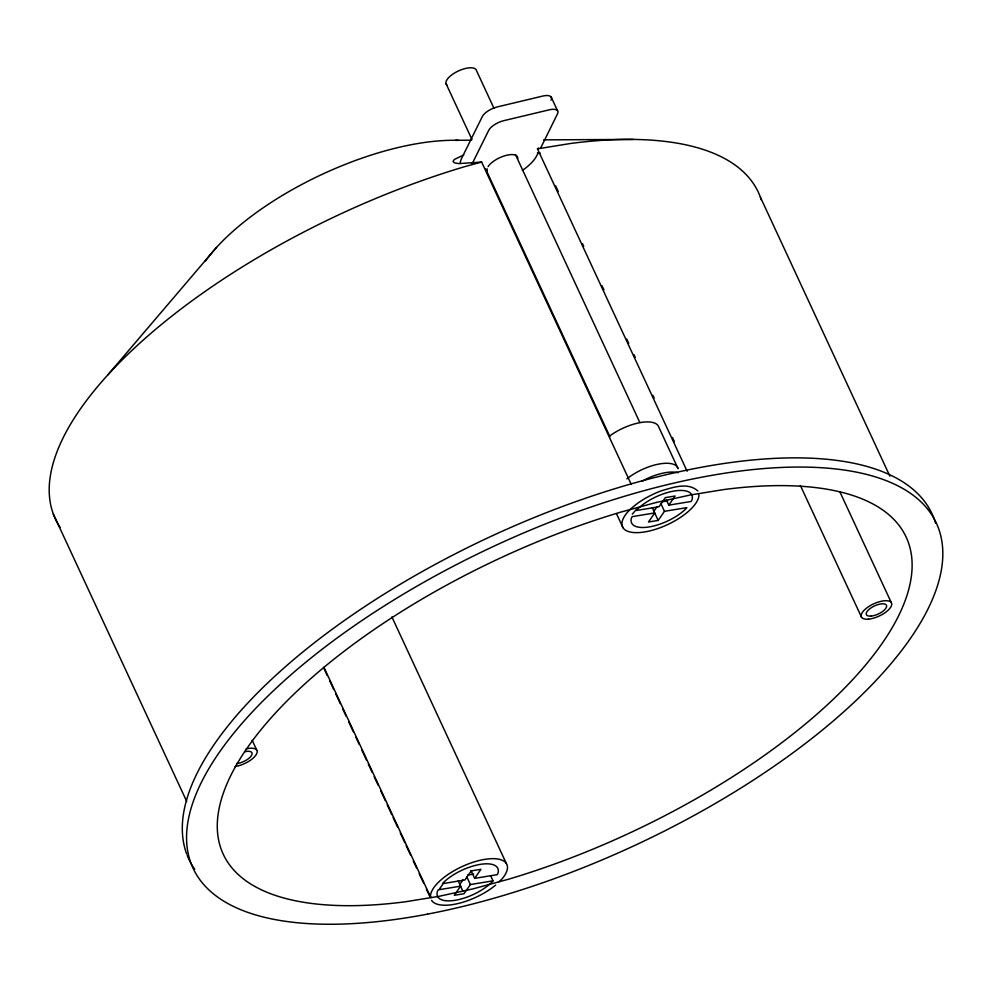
<?xml version="1.0" encoding="UTF-8"?>
<svg xmlns="http://www.w3.org/2000/svg" width="992" height="992" viewBox="0 0 992 992"><rect width="100%" height="100%" fill="white"/><g stroke="black" fill="none" stroke-linecap="round" stroke-linejoin="round"><path stroke-width="1.49" d="M540.838 147.684L557.467 113.894A13.256 5.344 -24.9 0 0 549.109 109.852L503.874 120.652A13.256 5.344 -24.9 0 0 488.746 130.299L472.056 163.965M439.518 888.968L442.717 884.294M474.66 878.366L480.909 869.29L471.225 870.889L464.913 879.978L442.531 883.674L443.846 882.161A33.22 13.404 -24.9 0 1 480.128 864.392A33.22 13.404 -24.9 0 1 497.959 873.245L497.252 874.646L474.66 878.366L471.002 870.492M653.902 511.227L657.064 506.676M658.167 520.416L664.479 511.326L686.861 507.631L685.546 509.144A33.22 13.404 -24.9 0 1 649.264 526.913A33.22 13.404 -24.9 0 1 631.433 518.06L632.14 516.658L654.732 512.938L648.483 522.015L658.167 520.416L652.29 507.681M668.769 505.151L675.106 496L665.359 497.612L659.01 506.751L636.393 510.483L637.881 508.772A33.22 13.404 -24.9 0 1 674.163 491.015A33.22 13.404 -24.9 0 1 691.994 499.856L691.151 501.456L668.769 505.151L666.326 499.894M462.942 879.929L459.767 884.504L462.818 891.064M458.192 880.908L460.623 886.154L454.286 895.305L464.033 893.693L470.382 884.554L492.999 880.822L490.569 875.564M107.818 374.914L216.504 247.442M632.288 514.166L636.393 509.367M492.999 880.822L491.511 882.533A33.22 13.404 -24.9 0 1 455.229 900.29A33.22 13.404 -24.9 0 1 437.398 891.448L438.241 889.849L460.623 886.154M499.063 881.789L501.952 878.986A41.738 16.839 -24.9 0 0 479.644 860.399A41.738 16.839 -24.9 0 0 430.454 896.049L430.875 897.648L323.913 667.219M687.146 471.262L537.478 148.837L538.644 148.044M463.735 154.963L454.324 159.476L452.984 161.448L454.522 162.862L458.825 163.618L481.628 162.056L631.296 484.48M481.628 162.056L464.492 166.718A387.587 156.401 -24.9 0 0 60.103 527.335M661.701 501.89L667.678 500.91M467.616 875.105L473.655 874.113M537.478 148.837L570.747 143.456A387.587 156.401 -24.9 0 1 761.36 200.012M455.588 140.294L471.039 140.219M543.653 139.86L633.268 139.426M537.428 152.979L540.218 153.314L538.172 153.09L536.784 155.632A38.762 15.636 -24.9 0 1 522.362 170.426M697.81 490.941C687.791 481.827 672.539 487.605 661.156 490.842C648.669 495.702 636.616 502.386 627.44 512.318A41.738 16.839 -24.9 0 0 649.748 530.906A41.738 16.839 -24.9 0 0 698.938 495.256L698.517 493.656M760.393 197.185L889.874 476.16M839.889 491.858L891.3 602.628M800.37 485.497L861.552 617.284M551.192 97.067L557.591 110.844M555.681 185.95L558.298 191.568M582.428 243.548L583.73 246.363M601.995 285.708L603.954 289.924M626.77 339.09L628.73 343.306M633.95 354.553L635.252 357.368M652.86 395.3L654.174 398.114M672.427 437.447L674.386 441.663M494.028 108.401L476.47 70.556A16.616 6.708 -24.9 0 0 457.634 71.325A16.616 6.708 -24.9 0 0 446.921 85.014M515.505 154.665L639.79 422.418M660.821 503.452L664.479 511.326M445.978 83.526L472.006 139.599M485.671 169.037L609.956 436.79M616.528 513.782L623.038 527.794M391.902 616.937L506.354 863.511M466.724 876.668L470.382 884.554M323.962 668.534L327.224 675.552M329.84 681.169L333.746 689.601M335.705 693.817L340.268 703.65M342.872 709.28L346.134 716.298M348.75 721.916L353.313 731.761M355.917 737.378L359.178 744.397M361.795 750.026L366.358 759.86M368.317 764.076L372.223 772.508M374.182 776.724L378.101 785.143M380.705 790.773L385.268 800.606M387.227 804.822L391.79 814.655M393.092 817.47L397.668 827.303M400.272 832.92L404.835 842.754M406.137 845.568L410.713 855.402M413.317 861.019L416.578 868.05M419.182 873.667L423.758 883.5M426.362 889.117L429.623 896.148M252.191 740.305L256.754 750.126M53.332 514.067L186.732 801.449M246.128 748.886A16.616 6.708 -24.9 0 1 256.172 754.701A16.616 6.708 -24.9 0 1 235.129 766.506M244.702 751.738A11.073 4.464 -24.9 0 1 251.236 755.879A11.073 4.464 -24.9 0 1 236.592 763.58M495.678 885.062A41.738 16.839 -24.9 0 1 431.582 900.364M610.154 435.649A33.22 13.404 -24.9 0 1 658.886 427.341L678.082 468.695A33.22 13.404 -24.9 0 0 658.316 464.169A33.22 13.404 -24.9 0 0 626.882 478.888M551.068 100.105A13.256 5.344 -24.9 0 0 542.711 96.075L497.476 106.876A13.256 5.344 -24.9 0 0 482.348 116.51L461.664 158.261A38.762 15.636 -24.9 0 0 460.263 163.159M488.089 166.644A16.616 6.708 -24.9 0 1 505.945 155.446A16.616 6.708 -24.9 0 1 517.675 158.844M487.295 170.686A16.616 6.708 -24.9 0 1 487.171 168.838M205.108 261.404A176.353 71.164 -24.9 0 1 458.478 140.356M186.682 853.963A409.758 165.354 -24.9 0 1 507.941 528.711A409.758 165.354 -24.9 0 1 935.555 523.082M194.717 869.314A409.758 165.354 -24.9 0 1 187.19 855.315M642.171 481.157A33.22 13.404 -24.9 0 1 677.97 472.725M656.208 502.473L620.67 512.145A376.489 151.937 -24.9 0 0 234.782 767.895A376.489 151.937 -24.9 0 0 405.492 901.753L438.65 896.396L473.184 888.832L508.722 879.16A376.489 151.937 -24.9 0 0 894.61 623.41A376.489 151.937 -24.9 0 0 723.887 489.552L690.742 494.909L656.208 502.473M868.508 619.144A16.616 6.708 -24.9 0 0 891.746 604.339A16.616 6.708 -24.9 0 0 869.017 606.385A16.616 6.708 -24.9 0 0 868.508 619.144M871.15 616.082A11.073 4.464 -24.9 0 0 886.65 606.211A11.073 4.464 -24.9 0 0 871.484 607.575A11.073 4.464 -24.9 0 0 871.15 616.082M427.515 914.128A409.758 165.354 -24.9 0 0 938.444 528.141A409.758 165.354 -24.9 0 0 328.129 644.676A409.758 165.354 -24.9 0 0 427.515 914.128"/></g></svg>
